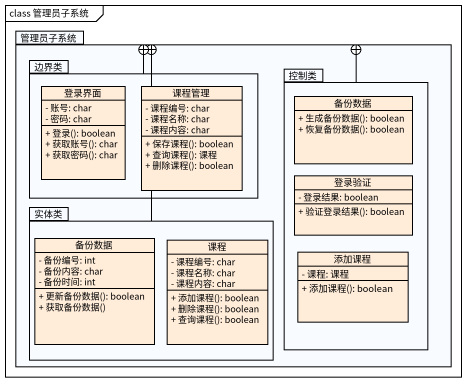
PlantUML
@startuml
mainframe class 管理员子系统
hide circle
hide empty members
skinparam classAttributeIconSize 0
package 管理员子系统 {
  package 边界类 {
    class 登录界面 #FFECD9 {
      - 账号: char
      - 密码: char
      + 登录(): boolean
      + 获取账号(): char
      + 获取密码(): char
    }
    class 课程管理 #FFECD9 {
      - 课程编号: char
      - 课程名称: char
      - 课程内容: char
      + 保存课程(): boolean
      + 查询课程(): 课程
      + 删除课程(): boolean
    }
  }
  package 控制类 {
    class 备份数据 #FFECD9 {
      + 生成备份数据(): boolean
      + 恢复备份数据(): boolean
    }
    class 登录验证 #FFECD9 {
      - 登录结果: boolean
      + 验证登录结果(): boolean
    }
    class 添加课程 #FFECD9 {
      - 课程: 课程
      + 添加课程(): boolean
    }
  }
  package 实体类 {
    class "备份数据" as 备份数据_2 #FFECD9 {
      - 备份编号: int
      - 备份内容: char
      - 备份时间: int
      + 更新备份数据(): boolean
      + 获取备份数据()
    }
    class 课程 #FFECD9 {
      - 课程编号: char
      - 课程名称: char
      - 课程内容: char
      + 添加课程(): boolean
      + 删除课程(): boolean
      + 查询课程(): boolean
    }
  }
}
边界类 --+ 管理员子系统
控制类 -left-+ 管理员子系统
实体类 -up-+ 管理员子系统
@enduml
